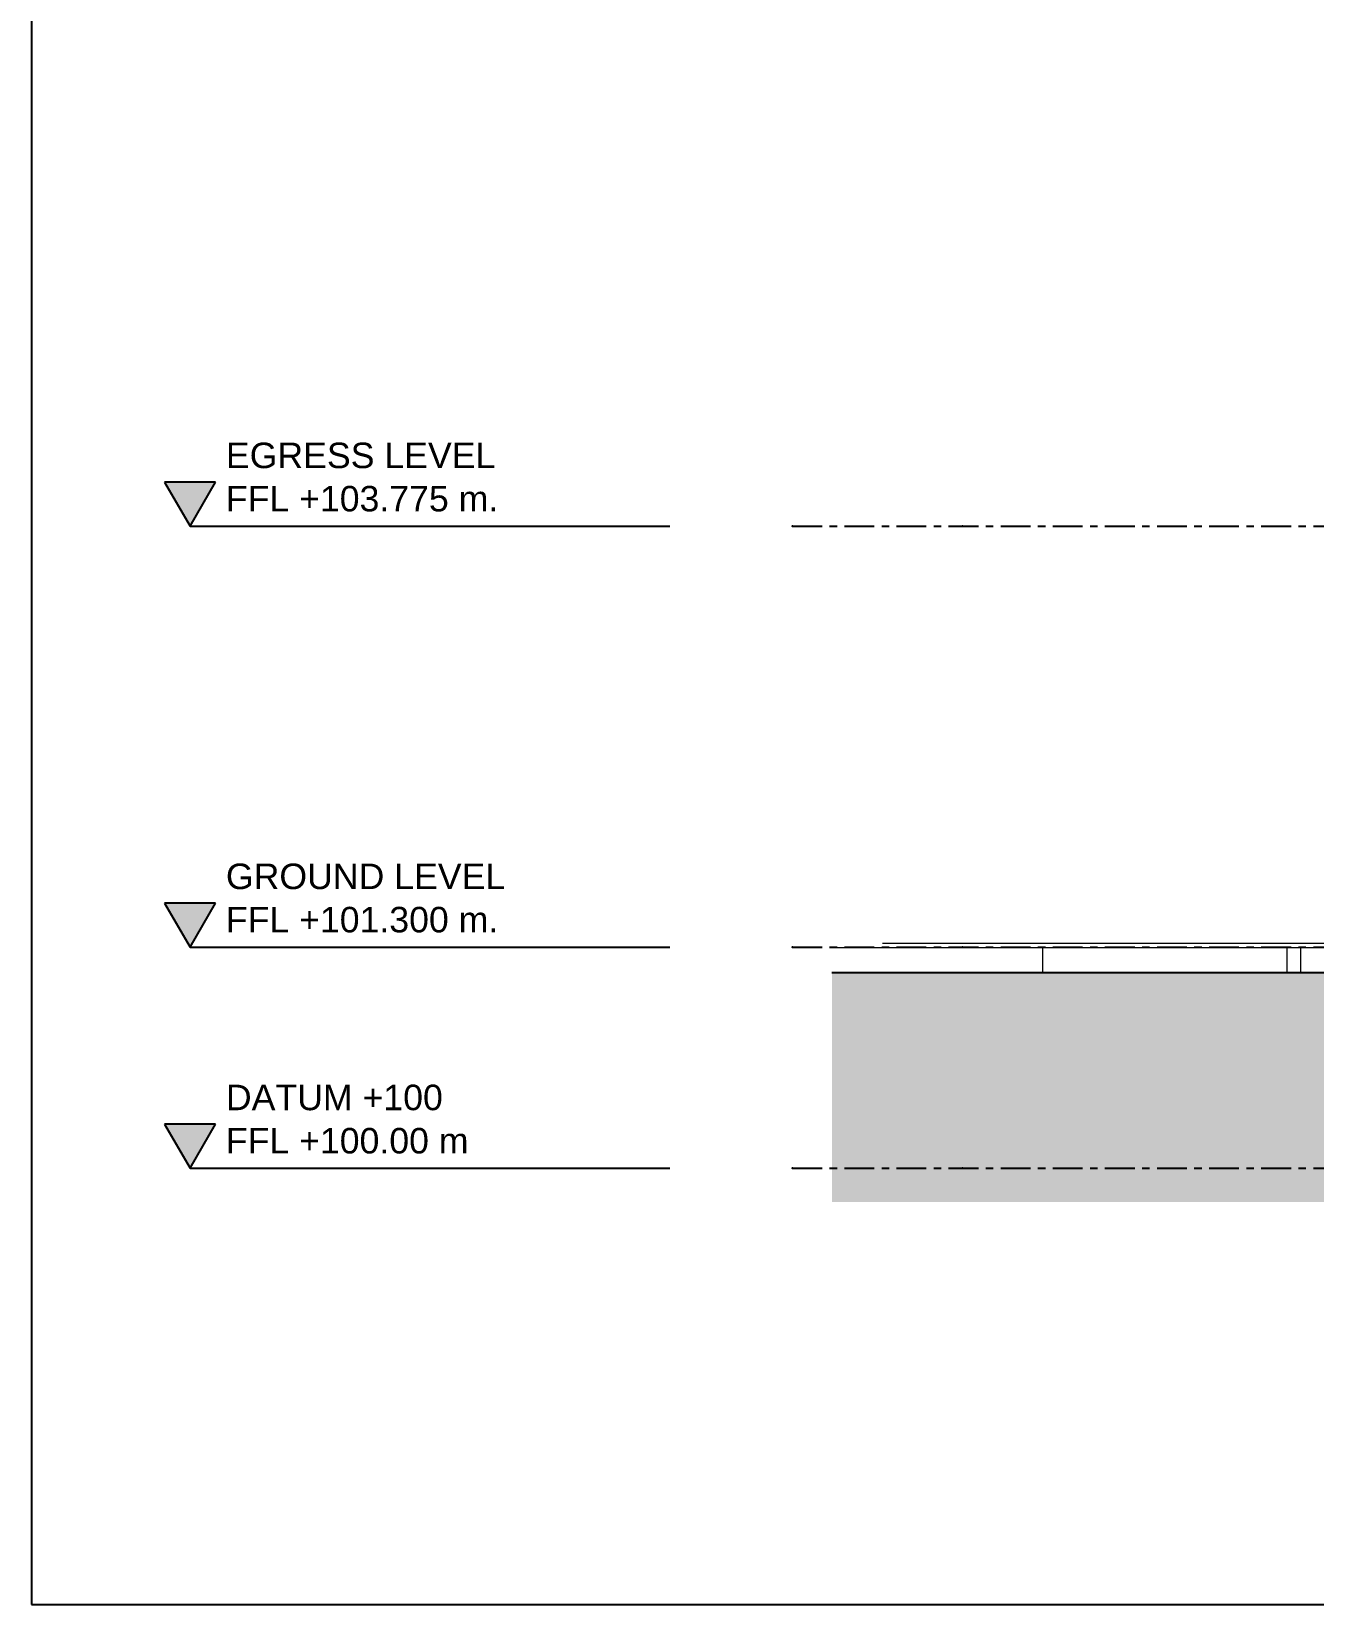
# Model space of a CAD drawing. Header units: millimetres. Extents: x -1379 to 1385823, y -4884429 to 548763.
# Drawn here: x 543796 to 551332, y -2347541 to -2338291 of the extents above; entities that cross this region are included whole.
import ezdxf

# ---------------------------------------------------------------- set-up
doc = ezdxf.new("R2010")
doc.units = ezdxf.units.MM
doc.linetypes.add('CENTER', pattern=[50.8, 31.75, -6.35, 6.35, -6.35])
doc.linetypes.add('TA_GL_000.70000', pattern=[1.925, 0.7, -0.175, 0.175, -0.175, 0.7])
for name, color, linetype in [('000 - 0_SYM_DWG_GRIDLINE_MAIN_COLOR_251', 7, 'Continuous'), ('000 - 0_SYM_DWG_LEVEL_MAIN_COLOR_2', 7, 'Continuous'), ('000 - 0_SYM_DWG_LEVEL_TEXT', 7, 'Continuous'), ('000 - GRID', 7, 'CENTER')]:
    doc.layers.add(name, color=color, linetype=linetype)
for name, color, linetype, lineweight in [('A-DETL-GENF', 7, 'Continuous', 35), ('A-DETL-THIN', 7, 'Continuous', 25), ('A-FLOR-E', 7, 'Continuous', 35)]:
    doc.layers.add(name, color=color, linetype=linetype, lineweight=lineweight)
doc.styles.add('Arial_1', font='arial.ttf', dxfattribs={"height": 125})
doc.styles.add('TA', font='', dxfattribs={"height": 4.5})
doc.styles.get('TA').set_extended_font_data('Cordia New')

# ---------------------------------------------------------------- blocks, each defined once
blk = doc.blocks.new('C-1-IV01_REV00_20260605-145254_ELEVATION_2_EX')
at = {"layer": 'A-DETL-GENF', "lineweight": 9}
h = blk.add_hatch(dxfattribs=at)
h.set_pattern_fill('FP_37', style=0, pattern_type=2)
h.set_pattern_definition([(45, (994.86, -1), (0, 449.0128), [317.5, -317.5]), (45, (910.67, 83.17), (0, 449.0128), [317.5, -317.5]), (45, (826.5, 167.36), (0, 449.0128), [317.5, -317.5]), (135, (826.5, 223.5), (-449.0128, 3e-14), [317.5, -317.5]), (135, (910.67, 307.7), (-449.0128, 3e-14), [317.5, -317.5]), (135, (994.86, 391.87), (-449.0128, 3e-14), [317.5, -317.5])])
h.paths.add_polyline_path([(-23297.8, 99801.3), (7193.5, 99801.3), (7193.5, 101149), (-23297.8, 101149)])
at = {"layer": 'A-DETL-THIN', "color": 7}
blk.add_line((7193.5, 101149), (-23297.8, 101149), dxfattribs=at)
at = {"layer": 'A-FLOR-E', "color": 7, "lineweight": 9}
for p, q in [((-23297.8, 101299), (-22059.8, 101299)), ((-22999.4, 101324), (-18978.4, 101324)), ((-22059.8, 101299), (-22059.8, 101149)), ((-22059.8, 101299), (-20623.2, 101299)), ((-20623.2, 101299), (-20623.2, 101149)), ((-20623.2, 101299), (-20542.4, 101299)), ((-20542.4, 101299), (-20542.4, 101149)), ((-20542.4, 101299), (-20390.7, 101299)), ((-22059.8, 101149), (-23297.8, 101149)), ((-20623.2, 101149), (-22059.8, 101149)), ((-20542.4, 101149), (-20623.2, 101149)), ((-20390.7, 101149), (-20542.4, 101149))]:
    blk.add_line(p, q, dxfattribs=at)
blk = doc.blocks.new('*U1841')
at = {"layer": '000 - 0_SYM_DWG_GRIDLINE_MAIN_COLOR_251', "color": 7, "linetype": 'ByBlock', "ltscale": 5}
blk.add_line((20, 0), (-470.6, 0), dxfattribs=at)
at = {"layer": '000 - 0_SYM_DWG_GRIDLINE_MAIN_COLOR_251', "color": 7}
blk.add_point((0, 0), dxfattribs=at)
at = {"color": 7, "style": 'TA', "flags": 1}
blk.add_attdef('LOCATION', (6, -6), '', height=4.5, rotation=270, dxfattribs=at)
blk = doc.blocks.new('*U1921')
at = {"layer": '000 - 0_SYM_DWG_LEVEL_MAIN_COLOR_2'}
blk.add_hatch(color=7, dxfattribs=at).paths.add_polyline_path([(-67.81, 5.18), (-70.8, 0), (-73.79, 5.18)])
at = {"color": 7}
blk.add_point((0, 0), dxfattribs=at)
at = {"layer": '000 - 0_SYM_DWG_GRIDLINE_MAIN_COLOR_251', "color": 7}
blk.add_lwpolyline([(-70.8, 0), (-23.4, 0), (-18.9, 0), (-14.4, 0)], dxfattribs=at)
at = {"layer": '000 - 0_SYM_DWG_LEVEL_MAIN_COLOR_2', "color": 7, "lineweight": 25}
for p, q in [((-67.81, 5.18), (-73.79, 5.18)), ((-73.79, 5.18), (-70.8, 0)), ((-70.8, 0), (-67.81, 5.18))]:
    blk.add_line(p, q, dxfattribs=at)
at = {"layer": '000 - 0_SYM_DWG_LEVEL_TEXT', "color": 7, "style": 'Arial_1'}
for tag, p in [('LV_NAME_1', (-66.58, 11.92)), ('LV_NAME_2', (-66.59, 6.83)), ('LV_NAME_3', (-66.6, 1.74))]:
    blk.add_attdef(tag, p, '', height=3, dxfattribs=at)
blk = doc.blocks.new('*U1840')
at = {"layer": '000 - 0_SYM_DWG_GRIDLINE_MAIN_COLOR_251', "color": 7, "linetype": 'ByBlock', "ltscale": 5}
blk.add_line((20, 0), (-537.7, 0), dxfattribs=at)
at = {"layer": '000 - 0_SYM_DWG_GRIDLINE_MAIN_COLOR_251', "color": 7}
blk.add_point((0, 0), dxfattribs=at)
at = {"color": 7, "style": 'TA', "flags": 1}
blk.add_attdef('LOCATION', (6, -6), '', height=4.5, rotation=270, dxfattribs=at)
blk = doc.blocks.new('C-1-IV01_REV00_20260614-170635_ELEVAITON_2_DIMS')
at = {"color": 7, "xscale": 50, "yscale": 50, "zscale": 50}
for p, values in [((-23530, 103775), {'LV_NAME_2': 'EGRESS LEVEL', 'LV_NAME_3': 'FFL +103.775 m.'}), ((-23530, 101300), {'LV_NAME_2': 'GROUND LEVEL', 'LV_NAME_3': 'FFL +101.300 m.'}), ((-23530, 100000), {'LV_NAME_2': 'DATUM +100', 'LV_NAME_3': 'FFL +100.00 m'})]:
    blk.add_blockref('*U1921', p, dxfattribs=at).add_auto_attribs(values)
at = {"layer": '000 - GRID', "color": 7, "linetype": 'TA_GL_000.70000', "xscale": 50, "yscale": 50, "zscale": 50, "rotation": 180}
for name, p in [('*U1841', (-22530, 103775)), ('*U1840', (-22530, 101300)), ('*U1840', (-22530, 100000))]:
    blk.add_blockref(name, p, dxfattribs=at)

msp = doc.modelspace()

# ---------------------------------------------------------------- linework, layer by layer
at = {"color": 7}
msp.add_lwpolyline([(543796.4, -2347540.5), (582546.4, -2347540.5), (582546.4, -2327540.5), (543796.4, -2327540.5)], close=True, dxfattribs=at)

# ---------------------------------------------------------------- block references
for name in ['C-1-IV01_REV00_20260614-170635_ELEVAITON_2_DIMS', 'C-1-IV01_REV00_20260605-145254_ELEVATION_2_EX']:
    msp.add_blockref(name, (571798.8, -2444975.4), dxfattribs=at)

doc.saveas('drawing.dxf')
